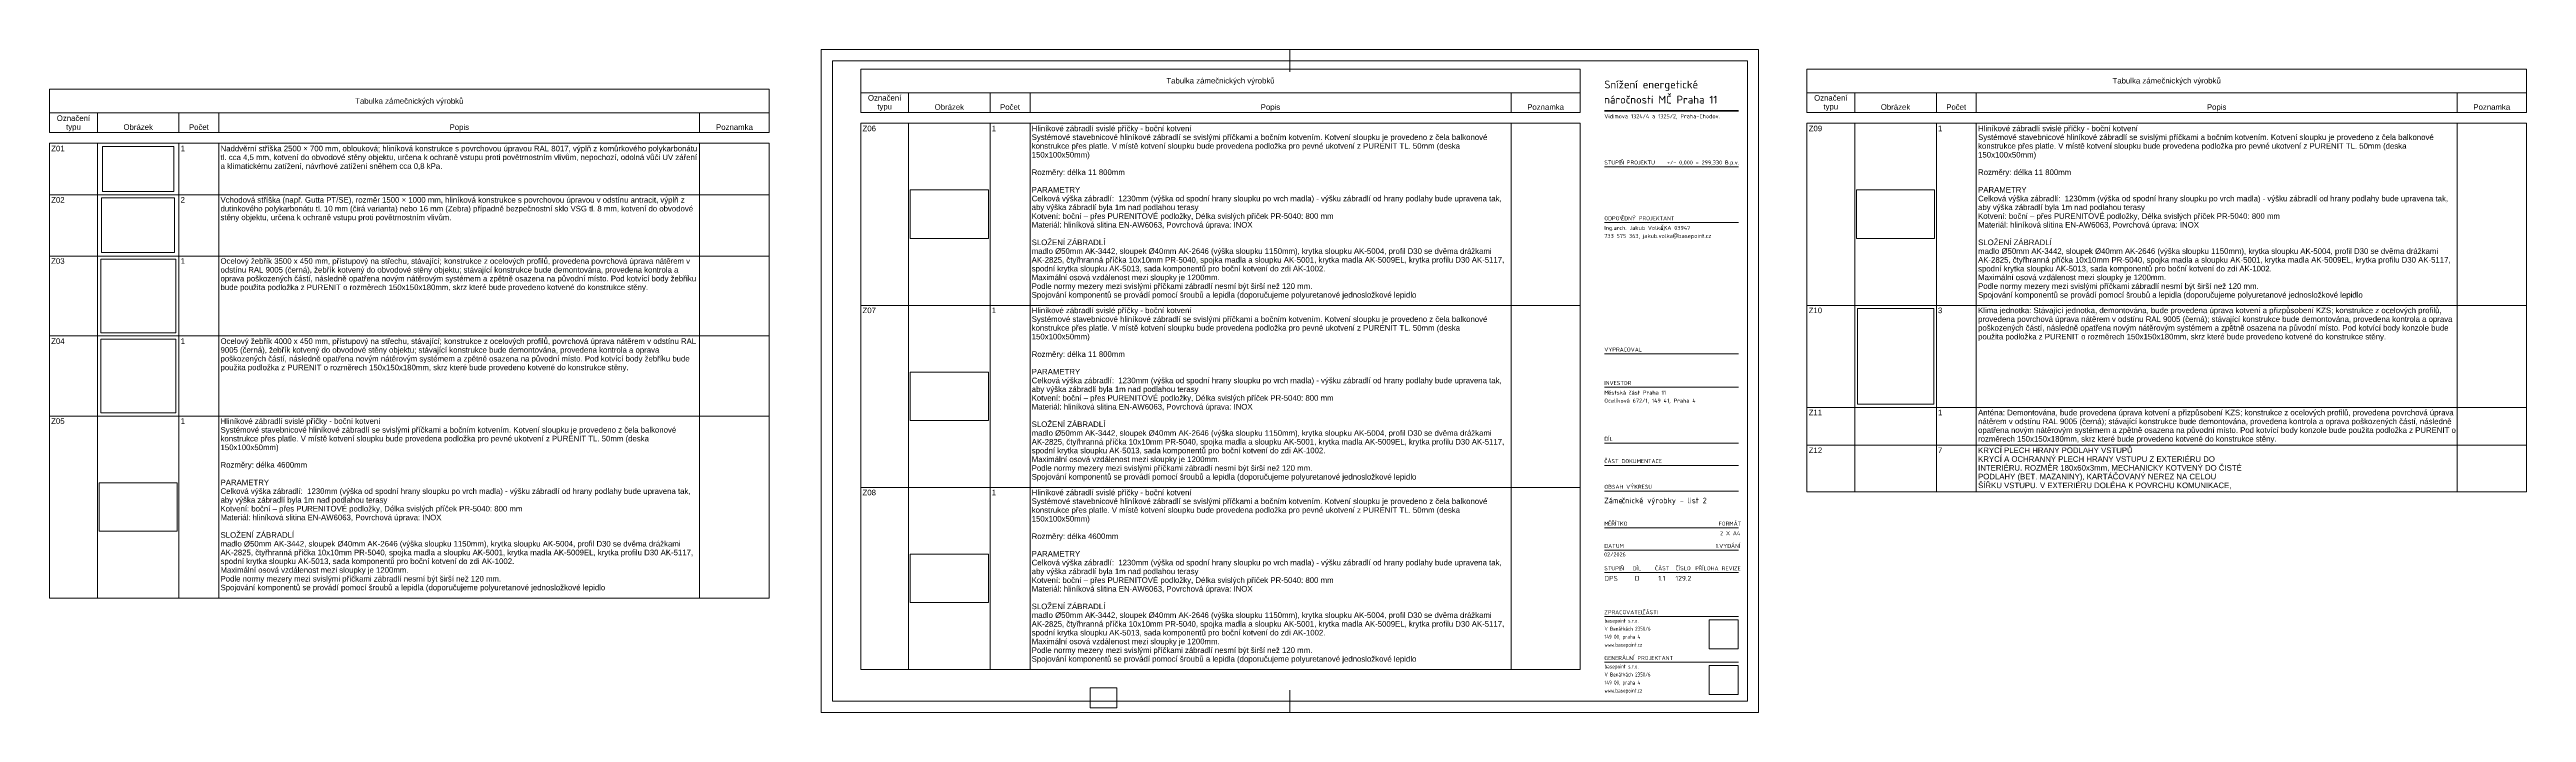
# Paper-space layout 'Layout1' of a CAD drawing. Header units: millimetres. Extents: x -466 to 644, y -2 to 295.
import ezdxf

# ---------------------------------------------------------------- set-up
doc = ezdxf.new("R2010")
doc.units = ezdxf.units.MM
for name, color, linetype, lineweight in [('A-ANNO-NOTE', 131, 'Continuous', 9), ('A-DETL-THIN', 151, 'Continuous', 9), ('G-ANNO-SCHD', 231, 'Continuous', 9), ('G-ANNO-TTLB', 6, 'Continuous', 9), ('G-ANNO-TTLB-WIDE', 214, 'Continuous', 50)]:
    doc.layers.add(name, color=color, linetype=linetype, lineweight=lineweight)
doc.styles.add('Arial', font='arial.ttf', dxfattribs={"height": 2.5})
doc.styles.add('ISOCPEUR', font='isocpeur.ttf', dxfattribs={"height": 1.8})
doc.styles.add('ISOCPEUR_1', font='isocpeur.ttf', dxfattribs={"width": 0.75, "height": 1.8})
doc.styles.add('ISOCPEUR_2', font='isocpeur.ttf', dxfattribs={"height": 2.5})
doc.styles.add('ISOCPEUR_3', font='isocpeur.ttf', dxfattribs={"height": 2.2})
doc.styles.add('ISOCPEUR_B', font='', dxfattribs={"height": 3.5})
doc.styles.add('ISOCPEUR_B_1', font='', dxfattribs={"width": 0.75, "height": 1.8})
doc.styles.get('ISOCPEUR_B').set_extended_font_data('ISOCPEUR', bold=True)
doc.styles.get('ISOCPEUR_B_1').set_extended_font_data('ISOCPEUR', bold=True)
picture_1 = doc.add_image_def('image1.png', size_in_pixel=(511, 511))
picture_2 = doc.add_image_def('image2.jpg', size_in_pixel=(2480, 1536))
picture_3 = doc.add_image_def('image3.png', size_in_pixel=(497, 488))
picture_4 = doc.add_image_def('image4.jpg', size_in_pixel=(1170, 878))
picture_5 = doc.add_image_def('image5.png', size_in_pixel=(1017, 642))
picture_6 = doc.add_image_def('image6.png', size_in_pixel=(532, 667))

# ---------------------------------------------------------------- blocks, each defined once
blk = doc.blocks.new('00_BP_ROZP_KOD_velka_rvt22 - PL_ROZPISKA_21-298807-Zámečnické výrobky - list 2')
at = {"layer": 'A-ANNO-NOTE'}
for p, q in [((-120.5, 295), (-120.5, 285)), ((-120.5, 295), (-120.5, 285)), ((-120.5, 295), (-110.5, 295)), ((-120.5, 295), (-110.5, 295)), ((89.5, 295), (89.5, 285)), ((299.5, 295), (289.5, 295)), ((299.5, 295), (289.5, 295)), ((299.5, 295), (299.5, 285)), ((-120.5, -2), (-120.5, 8)), ((-120.5, -2), (-120.5, 8)), ((89.5, -2), (89.5, 8)), ((299.5, -2), (299.5, 8)), ((-120.5, -2), (-110.5, -2)), ((299.5, -2), (289.5, -2))]:
    blk.add_line(p, q, dxfattribs=at)
at = {"layer": 'G-ANNO-TTLB'}
for p, q in [((299.5, 295), (-120.5, 295)), ((-120.5, 295), (-120.5, -2)), ((-115.5, 290), (-115.5, 3)), ((294.5, 290), (-115.5, 290)), ((294.5, 3), (294.5, 290)), ((299.5, -2), (299.5, 295)), ((290.5, 242.5), (230.5, 242.5)), ((290.5, 217.5), (230.5, 217.5)), ((290.5, 158.7), (230.5, 158.7)), ((290.5, 143.7), (230.5, 143.7)), ((290.5, 118.7), (230.5, 118.7)), ((290.5, 118.7), (230.5, 118.7)), ((290.5, 108.7), (230.5, 108.7)), ((290.5, 97.2), (230.5, 97.2)), ((290.5, 80.7), (230.5, 80.7)), ((290.5, 70.7), (230.5, 70.7)), ((290.5, 60.7), (230.5, 60.7)), ((290.5, 41), (230.5, 41)), ((290.5, 20.5), (230.5, 20.5)), ((-115.5, 3), (294.5, 3)), ((-120.5, -2), (299.5, -2))]:
    blk.add_line(p, q, dxfattribs=at)
at = {"layer": 'G-ANNO-TTLB-WIDE'}
blk.add_line((290.5, 267.5), (230.5, 267.5), dxfattribs=at)
at = {"layer": 'G-ANNO-TTLB', "attachment_point": 1}
for s, insert, char_height, width, style in [('Snížení energetické ', (230.4, 281.1), 3.5, 56.118, 'ISOCPEUR_B'), ('ná', (230.4, 274.3), 3.5, 6.093, 'ISOCPEUR_B'), ('ročnosti MČ Praha 11', (235.4, 274.3), 3.5, 56.198, 'ISOCPEUR_B'), ('Vidimova 1324/4 a 1325/2, Praha-Chodov.', (230.4, 266), 1.8, 56.118, 'ISOCPEUR'), ('STUPE', (230.4, 245.3), 1.8, 8.578, 'ISOCPEUR'), ('Ň PROJEKTU', (237.5, 245.3), 1.8, 16.595, 'ISOCPEUR'), ('+/- 0,000 = 299,330 B.p.v.', (258.5, 245.3), 1.8, 35.114, 'ISOCPEUR'), ('733 575 363, jakub.volka@basepoint.cz', (230.4, 212.4), 1.8, 51.549, 'ISOCPEUR'), ('ODPOV', (230.4, 220.3), 1.8, 9.059, 'ISOCPEUR'), ('Ing.arch. Jakub Volka, ', (230.4, 216), 1.8, 30.544, 'ISOCPEUR'), ('ĚDNÝ PROJEKTANT', (237.9, 220.3), 1.8, 25.654, 'ISOCPEUR'), ('ČKA 03947', (255.6, 216), 1.8, 14.511, 'ISOCPEUR'), ('VYPRACOVAL', (230.4, 161.5), 1.8, 18.359, 'ISOCPEUR'), ('INVESTOR', (230.4, 146.5), 1.8, 12.987, 'ISOCPEUR'), ('\\fISOCPEUR|b0|i0|c238|p34|;M', (230.4, 142.2), 1.8, 2.004, 'ISOCPEUR'), ('Ocelíková 672/1, 149 41, Praha 4', (230.4, 138.6), 1.8, 45.135, 'ISOCPEUR'), ('ěstská část Praha 11', (232.1, 142.2), 1.8, 28.781, 'ISOCPEUR'), ('DÍL', (230.4, 121.5), 1.8, 4.409, 'ISOCPEUR'), ('ČÁST DOKUMENTACE', (230.4, 111.5), 1.8, 27.578, 'ISOCPEUR'), ('OBSAH VÝKRESU', (230.4, 100), 1.8, 23.008, 'ISOCPEUR'), ('\\fISOCPEUR|b0|i0|c238|p34|;M', (230.4, 83.5), 1.8, 2.004, 'ISOCPEUR'), ('ĚŘÍTKO', (232.1, 83.5), 1.8, 9.7, 'ISOCPEUR'), ('FORMÁT', (281.6, 83.5), 1.8, 10.823, 'ISOCPEUR'), ('2 X A4', (282.3, 79.2), 1.8, 10.021, 'ISOCPEUR'), ('02/2026', (230.3, 69.7), 1.8, 10.662, 'ISOCPEUR'), ('DATUM', (230.4, 73.5), 1.8, 9.3, 'ISOCPEUR'), ('1.VYDÁNÍ', (280.3, 73.5), 1.8, 12.426, 'ISOCPEUR'), ('STUPE', (230.4, 63.5), 1.8, 8.578, 'ISOCPEUR'), ('\\fISOCPEUR|b0|i0|c238|p34|;Ň', (237.5, 63.5), 1.8, 1.764, 'ISOCPEUR'), ('DÍL', (243.2, 63.5), 1.8, 4.409, 'ISOCPEUR'), ('ČÁST', (253.1, 63.5), 1.8, 7.055, 'ISOCPEUR'), ('ČÍSLO', (262.3, 63.5), 1.8, 7.696, 'ISOCPEUR'), ('\\fISOCPEUR|b0|i0|c238|p34|;P', (271.2, 63.5), 1.8, 1.764, 'ISOCPEUR'), ('ŘÍLOHA', (272.6, 63.5), 1.8, 9.941, 'ISOCPEUR'), ('REVIZE', (283, 63.5), 1.8, 9.219, 'ISOCPEUR'), ('ZPRACOVATEL ', (230.4, 43.8), 1.8, 20.764, 'ISOCPEUR'), ('basepoint s.r.o.', (230.5, 40), 1.8, 16.234, 'ISOCPEUR_B_1'), ('V Benátkách 2350/6', (230.5, 36.4), 1.8, 20.623, 'ISOCPEUR_1'), ('ČÁSTI', (247.5, 43.8), 1.8, 7.696, 'ISOCPEUR'), ('149 00, praha 4', (230.5, 32.8), 1.8, 16.174, 'ISOCPEUR_1'), ('www.basepoint.cz', (230.5, 29.2), 1.8, 17.136, 'ISOCPEUR_1'), ('GENERÁLNÍ PROJEKTANT', (230.4, 23.3), 1.8, 33.35, 'ISOCPEUR'), ('149 00, praha 4', (230.5, 12.3), 1.8, 16.174, 'ISOCPEUR_1'), ('basepoint s.r.o.', (230.5, 19.5), 1.8, 16.234, 'ISOCPEUR_B_1'), ('V Benátkách 2350/6', (230.5, 15.9), 1.8, 20.623, 'ISOCPEUR_1'), ('www.basepoint.cz', (230.5, 8.7), 1.8, 17.136, 'ISOCPEUR_1')]:
    blk.add_mtext(s, dxfattribs=dict(at, insert=insert, char_height=char_height, width=width, style=style))
at = {"layer": 'G-ANNO-TTLB'}
image = blk.add_image(picture_1, insert=(277.4, 26.5), size_in_units=(13, 13), dxfattribs=at)
image.dxf.flags = 7
image = blk.add_image(picture_1, insert=(277.4, 6), size_in_units=(13, 13), dxfattribs=at)
image.dxf.flags = 7

psp = doc.layouts.get("Layout1")

# ---------------------------------------------------------------- linework, layer by layer
at = {"layer": 'A-DETL-THIN'}
for p, q in [((-102.8, 286.2), (-102.8, 275.6)), ((219.6, 286.2), (-102.8, 286.2)), ((219.6, 275.6), (219.6, 286.2)), ((321.2, 286.2), (321.2, 275.6)), ((643.6, 286.2), (321.2, 286.2)), ((643.6, 275.6), (643.6, 286.2)), ((-466.3, 277.2), (-466.3, 266.6)), ((-143.9, 277.2), (-466.3, 277.2)), ((-466.3, 266.6), (-466.3, 257.8)), ((-466.3, 266.6), (-143.9, 266.6)), ((-444.9, 266.6), (-444.9, 257.8)), ((-408.4, 266.6), (-408.4, 257.8)), ((-390.5, 266.6), (-390.5, 257.8)), ((-175, 266.6), (-175, 257.8)), ((-143.9, 266.6), (-143.9, 277.2)), ((-143.9, 266.6), (-143.9, 257.8)), ((-102.8, 275.6), (-102.8, 266.8)), ((-102.8, 275.6), (219.6, 275.6)), ((-81.4, 266.8), (-102.8, 266.8)), ((-81.4, 275.6), (-81.4, 266.8)), ((-44.8, 266.8), (-81.4, 266.8)), ((-44.8, 275.6), (-44.8, 266.8)), ((-26.9, 266.8), (-44.8, 266.8)), ((-26.9, 275.6), (-26.9, 266.8)), ((188.6, 266.8), (-26.9, 266.8)), ((188.6, 275.6), (188.6, 266.8)), ((219.6, 266.8), (188.6, 266.8)), ((219.6, 275.6), (219.6, 266.8)), ((321.2, 275.6), (321.2, 266.8)), ((321.2, 275.6), (643.6, 275.6)), ((342.7, 266.8), (321.2, 266.8)), ((342.7, 275.6), (342.7, 266.8)), ((379.2, 266.8), (342.7, 266.8)), ((379.2, 275.6), (379.2, 266.8)), ((397.1, 266.8), (379.2, 266.8)), ((397.1, 275.6), (397.1, 266.8)), ((612.6, 266.8), (397.1, 266.8)), ((612.6, 275.6), (612.6, 266.8)), ((643.6, 266.8), (612.6, 266.8)), ((643.6, 275.6), (643.6, 266.8)), ((-444.9, 257.8), (-466.3, 257.8)), ((-408.4, 257.8), (-444.9, 257.8)), ((-390.5, 257.8), (-408.4, 257.8)), ((-175, 257.8), (-390.5, 257.8)), ((-143.9, 257.8), (-175, 257.8)), ((-81.4, 262), (-102.8, 262)), ((-102.8, 262), (-102.8, 180.4)), ((-44.8, 262), (-81.4, 262)), ((-81.4, 262), (-81.4, 180.4)), ((-26.9, 262), (-44.8, 262)), ((-44.8, 262), (-44.8, 180.4)), ((188.6, 262), (-26.9, 262)), ((-26.9, 262), (-26.9, 180.4)), ((219.6, 262), (188.6, 262)), ((188.6, 262), (188.6, 180.4)), ((219.6, 262), (219.6, 180.4)), ((342.7, 262), (321.2, 262)), ((321.2, 262), (321.2, 180.4)), ((379.2, 262), (342.7, 262)), ((342.7, 262), (342.7, 180.4)), ((397.1, 262), (379.2, 262)), ((379.2, 262), (379.2, 180.4)), ((612.6, 262), (397.1, 262)), ((397.1, 262), (397.1, 180.4)), ((643.6, 262), (612.6, 262)), ((612.6, 262), (612.6, 180.4)), ((643.6, 262), (643.6, 180.4)), ((-444.9, 253), (-466.3, 253)), ((-466.3, 253), (-466.3, 229.9)), ((-408.4, 253), (-444.9, 253)), ((-444.9, 253), (-444.9, 229.9)), ((-390.5, 253), (-408.4, 253)), ((-408.4, 253), (-408.4, 229.9)), ((-175, 253), (-390.5, 253)), ((-390.5, 253), (-390.5, 229.9)), ((-143.9, 253), (-175, 253)), ((-175, 253), (-175, 229.9)), ((-143.9, 253), (-143.9, 229.9)), ((-444.9, 229.9), (-466.3, 229.9)), ((-466.3, 229.9), (-466.3, 202.5)), ((-408.4, 229.9), (-444.9, 229.9)), ((-444.9, 229.9), (-444.9, 202.5)), ((-390.5, 229.9), (-408.4, 229.9)), ((-408.4, 229.9), (-408.4, 202.5)), ((-175, 229.9), (-390.5, 229.9)), ((-390.5, 229.9), (-390.5, 202.5)), ((-143.9, 229.9), (-175, 229.9)), ((-175, 229.9), (-175, 202.5)), ((-143.9, 229.9), (-143.9, 202.5)), ((-444.9, 202.5), (-466.3, 202.5)), ((-466.3, 202.5), (-466.3, 166.7)), ((-408.4, 202.5), (-444.9, 202.5)), ((-444.9, 202.5), (-444.9, 166.7)), ((-390.5, 202.5), (-408.4, 202.5)), ((-408.4, 202.5), (-408.4, 166.7)), ((-175, 202.5), (-390.5, 202.5)), ((-390.5, 202.5), (-390.5, 166.7)), ((-143.9, 202.5), (-175, 202.5)), ((-175, 202.5), (-175, 166.7)), ((-143.9, 202.5), (-143.9, 166.7)), ((-81.4, 180.4), (-102.8, 180.4)), ((-102.8, 180.4), (-102.8, 98.8)), ((-44.8, 180.4), (-81.4, 180.4)), ((-81.4, 180.4), (-81.4, 98.8)), ((-26.9, 180.4), (-44.8, 180.4)), ((-44.8, 180.4), (-44.8, 98.8)), ((188.6, 180.4), (-26.9, 180.4)), ((-26.9, 180.4), (-26.9, 98.8)), ((219.6, 180.4), (188.6, 180.4)), ((188.6, 180.4), (188.6, 98.8)), ((219.6, 180.4), (219.6, 98.8)), ((342.7, 180.4), (321.2, 180.4)), ((321.2, 180.4), (321.2, 134.6)), ((379.2, 180.4), (342.7, 180.4)), ((342.7, 180.4), (342.7, 134.6)), ((397.1, 180.4), (379.2, 180.4)), ((379.2, 180.4), (379.2, 134.6)), ((612.6, 180.4), (397.1, 180.4)), ((397.1, 180.4), (397.1, 134.6)), ((643.6, 180.4), (612.6, 180.4)), ((612.6, 180.4), (612.6, 134.6)), ((643.6, 180.4), (643.6, 134.6)), ((-444.9, 166.7), (-466.3, 166.7)), ((-466.3, 166.7), (-466.3, 130.8)), ((-408.4, 166.7), (-444.9, 166.7)), ((-444.9, 166.7), (-444.9, 130.8)), ((-390.5, 166.7), (-408.4, 166.7)), ((-408.4, 166.7), (-408.4, 130.8)), ((-175, 166.7), (-390.5, 166.7)), ((-390.5, 166.7), (-390.5, 130.8)), ((-143.9, 166.7), (-175, 166.7)), ((-175, 166.7), (-175, 130.8)), ((-143.9, 166.7), (-143.9, 130.8)), ((342.7, 134.6), (321.2, 134.6)), ((321.2, 134.6), (321.2, 117.7)), ((379.2, 134.6), (342.7, 134.6)), ((342.7, 134.6), (342.7, 117.7)), ((397.1, 134.6), (379.2, 134.6)), ((379.2, 134.6), (379.2, 117.7)), ((612.6, 134.6), (397.1, 134.6)), ((397.1, 134.6), (397.1, 117.7)), ((643.6, 134.6), (612.6, 134.6)), ((612.6, 134.6), (612.6, 117.7)), ((643.6, 134.6), (643.6, 117.7)), ((-444.9, 130.8), (-466.3, 130.8)), ((-466.3, 130.8), (-466.3, 49.2)), ((-408.4, 130.8), (-444.9, 130.8)), ((-444.9, 130.8), (-444.9, 49.2)), ((-390.5, 130.8), (-408.4, 130.8)), ((-408.4, 130.8), (-408.4, 49.2)), ((-175, 130.8), (-390.5, 130.8)), ((-390.5, 130.8), (-390.5, 49.2)), ((-143.9, 130.8), (-175, 130.8)), ((-175, 130.8), (-175, 49.2)), ((-143.9, 130.8), (-143.9, 49.2)), ((342.7, 117.7), (321.2, 117.7)), ((321.2, 117.7), (321.2, 96.8)), ((379.2, 117.7), (342.7, 117.7)), ((342.7, 117.7), (342.7, 96.8)), ((397.1, 117.7), (379.2, 117.7)), ((379.2, 117.7), (379.2, 96.8)), ((612.6, 117.7), (397.1, 117.7)), ((397.1, 117.7), (397.1, 96.8)), ((643.6, 117.7), (612.6, 117.7)), ((612.6, 117.7), (612.6, 96.8)), ((643.6, 117.7), (643.6, 96.8)), ((-81.4, 98.8), (-102.8, 98.8)), ((-102.8, 98.8), (-102.8, 17.2)), ((-44.8, 98.8), (-81.4, 98.8)), ((-81.4, 98.8), (-81.4, 17.2)), ((-26.9, 98.8), (-44.8, 98.8)), ((-44.8, 98.8), (-44.8, 17.2)), ((188.6, 98.8), (-26.9, 98.8)), ((-26.9, 98.8), (-26.9, 17.2)), ((219.6, 98.8), (188.6, 98.8)), ((188.6, 98.8), (188.6, 17.2)), ((219.6, 98.8), (219.6, 17.2)), ((342.7, 96.8), (321.2, 96.8)), ((379.2, 96.8), (342.7, 96.8)), ((397.1, 96.8), (379.2, 96.8)), ((612.6, 96.8), (397.1, 96.8)), ((643.6, 96.8), (612.6, 96.8)), ((-444.9, 49.2), (-466.3, 49.2)), ((-408.4, 49.2), (-444.9, 49.2)), ((-390.5, 49.2), (-408.4, 49.2)), ((-175, 49.2), (-390.5, 49.2)), ((-143.9, 49.2), (-175, 49.2)), ((-81.4, 17.2), (-102.8, 17.2)), ((-44.8, 17.2), (-81.4, 17.2)), ((-26.9, 17.2), (-44.8, 17.2)), ((188.6, 17.2), (-26.9, 17.2)), ((219.6, 17.2), (188.6, 17.2))]:
    psp.add_line(p, q, dxfattribs=at)

# ---------------------------------------------------------------- block references
at = {"layer": 'G-ANNO-TTLB'}
psp.add_blockref('00_BP_ROZP_KOD_velka_rvt22 - PL_ROZPISKA_21-298807-Zámečnické výrobky - list 2', (0, 0), dxfattribs=at)

# ---------------------------------------------------------------- texts
at = {"layer": 'G-ANNO-SCHD', "char_height": 2.5, "line_spacing_factor": 0.941778, "style": 'Arial'}
for s, insert, width, attachment_point in [('Tabulka zámečnických výrobků', (58.4, 282.3), 57.971, 2), ('Tabulka zámečnických výrobků', (482.4, 282.3), 57.971, 2), ('Tabulka zámečnických výrobků', (-305.1, 273.2), 57.971, 2), ('Označení\\Ptypu', (-92.1, 274.6), 17.875, 2), ('Obrázek', (-63.1, 270.5), 15.763, 2), ('Počet', (-35.9, 270.5), 10.682, 2), ('Popis', (80.8, 270.5), 10.437, 2), ('Poznamka', (204.1, 270.5), 19.711, 2), ('Označení\\Ptypu', (331.9, 274.6), 17.875, 2), ('Obrázek', (360.9, 270.5), 15.763, 2), ('Počet', (388.1, 270.5), 10.682, 2), ('Popis', (504.8, 270.5), 10.437, 2), ('Poznamka', (628.1, 270.5), 19.711, 2), ('Označení\\Ptypu', (-455.6, 265.5), 17.875, 2), ('Obrázek', (-426.6, 261.5), 15.763, 2), ('Počet', (-399.4, 261.5), 10.682, 2), ('Popis', (-282.7, 261.5), 10.437, 2), ('Poznamka', (-159.4, 261.5), 19.711, 2), ('Z06', (-102, 260.9), 7.193, 1), ('\\fArial|b0|i0|c238|p34|;1', (-44.1, 260.9), 2.326, 1), ('Hliníkové zábradlí svislé příčky - boční kotvení\\PSystémové stavebnicové hliníkové zábradlí se svislými příčkami a bočním kotvením. Kotvení sloupku je provedeno z čela balkonové\\Pkonstrukce přes platle. V místě kotvení sloupku bude provedena podložka pro pevné ukotvení z PURENIT TL. 50mm (deska\\P150x100x50mm)\\P\\PRozměry: délka 11 800mm\\P\\PPARAMETRY\\PCelková výška zábradlí:  1230mm (výška od spodní hrany sloupku po vrch madla) - výšku zábradlí od hrany podlahy bude upravena tak,\\Paby výška zábradlí byla 1m nad podlahou terasy\\PKotvení: boční – přes PURENITOVÉ podložky, Délka svislých příček PR-5040: 800 mm\\PMateriál: hliníková slitina EN-AW6063, Povrchová úprava: INOX\\P\\PSLOŽENÍ ZÁBRADLÍ\\Pmadlo Ø50mm AK-3442, sloupek Ø40mm AK-2646 (výška sloupku 1150mm), krytka sloupku AK-5004, profil D30 se dvěma drážkami\\PAK-2825, čtyřhranná příčka 10x10mm PR-5040, spojka madla a sloupku AK-5001, krytka madla AK-5009EL, krytka profilu D30 AK-5117,\\Pspodní krytka sloupku AK-5013, sada komponentů pro boční kotvení do zdi AK-1002.\\PMaximální osová vzdálenost mezi sloupky je 1200mm.\\PPodle normy mezery mezi svislými příčkami zábradlí nesmí být širší než 120 mm.\\PSpojování komponentů se provádí pomocí šroubů a lepidla (doporučujeme polyuretanové jednosložkové lepidlo', (-26.2, 260.9), 252.818, 1), ('Z09', (322, 260.9), 7.193, 1), ('\\fArial|b0|i0|c238|p34|;1', (379.9, 260.9), 2.326, 1), ('Hliníkové zábradlí svislé příčky - boční kotvení\\PSystémové stavebnicové hliníkové zábradlí se svislými příčkami a bočním kotvením. Kotvení sloupku je provedeno z čela balkonové\\Pkonstrukce přes platle. V místě kotvení sloupku bude provedena podložka pro pevné ukotvení z PURENIT TL. 50mm (deska\\P150x100x50mm)\\P\\PRozměry: délka 11 800mm\\P\\PPARAMETRY\\PCelková výška zábradlí:  1230mm (výška od spodní hrany sloupku po vrch madla) - výšku zábradlí od hrany podlahy bude upravena tak,\\Paby výška zábradlí byla 1m nad podlahou terasy\\PKotvení: boční – přes PURENITOVÉ podložky, Délka svislých příček PR-5040: 800 mm\\PMateriál: hliníková slitina EN-AW6063, Povrchová úprava: INOX\\P\\PSLOŽENÍ ZÁBRADLÍ\\Pmadlo Ø50mm AK-3442, sloupek Ø40mm AK-2646 (výška sloupku 1150mm), krytka sloupku AK-5004, profil D30 se dvěma drážkami\\PAK-2825, čtyřhranná příčka 10x10mm PR-5040, spojka madla a sloupku AK-5001, krytka madla AK-5009EL, krytka profilu D30 AK-5117,\\Pspodní krytka sloupku AK-5013, sada komponentů pro boční kotvení do zdi AK-1002.\\PMaximální osová vzdálenost mezi sloupky je 1200mm.\\PPodle normy mezery mezi svislými příčkami zábradlí nesmí být širší než 120 mm.\\PSpojování komponentů se provádí pomocí šroubů a lepidla (doporučujeme polyuretanové jednosložkové lepidlo', (397.9, 260.9), 252.818, 1), ('Z01', (-465.6, 251.9), 7.193, 1), ('\\fArial|b0|i0|c238|p34|;1', (-407.6, 251.9), 2.326, 1), ('Naddvěrní stříška 2500 × 700 mm, oblouková; hliníková konstrukce s povrchovou úpravou RAL 8017, výplň z komůrkového polykarbonátu\\Ptl. cca 4,5 mm, kotvení do obvodové stěny objektu, určena k ochraně vstupu proti povětrnostním vlivům, nepochozí, odolná vůči UV záření\\Pa klimatickému zatížení, návrhové zatížení sněhem cca 0,8 kPa.', (-389.7, 251.9), 255.481, 1), ('Z02', (-465.6, 228.9), 7.193, 1), ('\\fArial|b0|i0|c238|p34|;2', (-407.6, 228.9), 2.326, 1), ('Vchodová stříška (např. Gutta PT/SE), rozměr 1500 × 1000 mm, hliníková konstrukce s povrchovou úpravou v odstínu antracit, výplň z\\Pdutinkového polykarbonátu tl. 10 mm (čirá varianta) nebo 16 mm (Zebra) případně bezpečnostní sklo VSG tl. 8 mm, kotvení do obvodové\\Pstěny objektu, určena k ochraně vstupu proti povětrnostním vlivům.', (-389.7, 228.9), 253.185, 1), ('Z03', (-465.6, 201.5), 7.193, 1), ('\\fArial|b0|i0|c238|p34|;1', (-407.6, 201.5), 2.326, 1), ('Ocelový žebřík 3500 x 450 mm, přístupový na střechu, stávající; konstrukce z ocelových profilů, provedena povrchová úprava nátěrem v\\Podstínu RAL 9005 (černá), žebřík kotvený do obvodové stěny objektu; stávající konstrukce bude demontována, provedena kontrola a\\Poprava poškozených částí, následně opatřena novým nátěrovým systémem a zpětně osazena na původní místo. Pod kotvící body žebříku\\Pbude použita podložka z PURENIT o rozměrech 150x150x180mm, skrz které bude provedeno kotvené do konstrukce stěny.', (-389.7, 201.5), 254.808, 1), ('Z07', (-102, 179.4), 7.193, 1), ('\\fArial|b0|i0|c238|p34|;1', (-44.1, 179.4), 2.326, 1), ('Hliníkové zábradlí svislé příčky - boční kotvení\\PSystémové stavebnicové hliníkové zábradlí se svislými příčkami a bočním kotvením. Kotvení sloupku je provedeno z čela balkonové\\Pkonstrukce přes platle. V místě kotvení sloupku bude provedena podložka pro pevné ukotvení z PURENIT TL. 50mm (deska\\P150x100x50mm)\\P\\PRozměry: délka 11 800mm\\P\\PPARAMETRY\\PCelková výška zábradlí:  1230mm (výška od spodní hrany sloupku po vrch madla) - výšku zábradlí od hrany podlahy bude upravena tak,\\Paby výška zábradlí byla 1m nad podlahou terasy\\PKotvení: boční – přes PURENITOVÉ podložky, Délka svislých příček PR-5040: 800 mm\\PMateriál: hliníková slitina EN-AW6063, Povrchová úprava: INOX\\P\\PSLOŽENÍ ZÁBRADLÍ\\Pmadlo Ø50mm AK-3442, sloupek Ø40mm AK-2646 (výška sloupku 1150mm), krytka sloupku AK-5004, profil D30 se dvěma drážkami\\PAK-2825, čtyřhranná příčka 10x10mm PR-5040, spojka madla a sloupku AK-5001, krytka madla AK-5009EL, krytka profilu D30 AK-5117,\\Pspodní krytka sloupku AK-5013, sada komponentů pro boční kotvení do zdi AK-1002.\\PMaximální osová vzdálenost mezi sloupky je 1200mm.\\PPodle normy mezery mezi svislými příčkami zábradlí nesmí být širší než 120 mm.\\PSpojování komponentů se provádí pomocí šroubů a lepidla (doporučujeme polyuretanové jednosložkové lepidlo', (-26.2, 179.4), 252.818, 1), ('Z10', (322, 179.4), 7.193, 1), ('\\fArial|b0|i0|c238|p34|;3', (379.9, 179.4), 2.326, 1), ('Klima jednotka: Stávající jednotka, demontována, bude provedena úprava kotvení a přizpůsobení KZS; konstrukce z ocelových profilů,\\Pprovedena povrchová úprava nátěrem v odstínu RAL 9005 (černá); stávající konstrukce bude demontována, provedena kontrola a oprava\\Ppoškozených částí, následně opatřena novým nátěrovým systémem a zpětně osazena na původní místo. Pod kotvící body konzole bude\\Ppoužita podložka z PURENIT o rozměrech 150x150x180mm, skrz které bude provedeno kotvené do konstrukce stěny.', (397.9, 179.4), 254.44, 1), ('Z04', (-465.6, 165.6), 7.193, 1), ('\\fArial|b0|i0|c238|p34|;1', (-407.6, 165.6), 2.326, 1), ('Ocelový žebřík 4000 x 450 mm, přístupový na střechu, stávající; konstrukce z ocelových profilů, povrchová úprava nátěrem v odstínu RAL\\P9005 (černá), žebřík kotvený do obvodové stěny objektu; stávající konstrukce bude demontována, provedena kontrola a oprava\\Ppoškozených částí, následně opatřena novým nátěrovým systémem a zpětně osazena na původní místo. Pod kotvící body žebříku bude\\Ppoužita podložka z PURENIT o rozměrech 150x150x180mm, skrz které bude provedeno kotvené do konstrukce stěny.', (-389.7, 165.6), 254.961, 1), ('Z11', (322, 133.6), 7.193, 1), ('\\fArial|b0|i0|c238|p34|;1', (379.9, 133.6), 2.326, 1), ('Anténa: Demontována, bude provedena úprava kotvení a přizpůsobení KZS; konstrukce z ocelových profilů, provedena povrchová úprava\\Pnátěrem v odstínu RAL 9005 (černá); stávající konstrukce bude demontována, provedena kontrola a oprava poškozených částí, následně\\Popatřena novým nátěrovým systémem a zpětně osazena na původní místo. Pod kotvící body konzole bude použita podložka z PURENIT o\\Prozměrech 150x150x180mm, skrz které bude provedeno kotvené do konstrukce stěny.', (397.9, 133.6), 255.91, 1), ('Z05', (-465.6, 129.8), 7.193, 1), ('\\fArial|b0|i0|c238|p34|;1', (-407.6, 129.8), 2.326, 1), ('Hliníkové zábradlí svislé příčky - boční kotvení\\PSystémové stavebnicové hliníkové zábradlí se svislými příčkami a bočním kotvením. Kotvení sloupku je provedeno z čela balkonové\\Pkonstrukce přes platle. V místě kotvení sloupku bude provedena podložka pro pevné ukotvení z PURENIT TL. 50mm (deska\\P150x100x50mm)\\P\\PRozměry: délka 4600mm\\P\\PPARAMETRY\\PCelková výška zábradlí:  1230mm (výška od spodní hrany sloupku po vrch madla) - výšku zábradlí od hrany podlahy bude upravena tak,\\Paby výška zábradlí byla 1m nad podlahou terasy\\PKotvení: boční – přes PURENITOVÉ podložky, Délka svislých příček PR-5040: 800 mm\\PMateriál: hliníková slitina EN-AW6063, Povrchová úprava: INOX\\P\\PSLOŽENÍ ZÁBRADLÍ\\Pmadlo Ø50mm AK-3442, sloupek Ø40mm AK-2646 (výška sloupku 1150mm), krytka sloupku AK-5004, profil D30 se dvěma drážkami\\PAK-2825, čtyřhranná příčka 10x10mm PR-5040, spojka madla a sloupku AK-5001, krytka madla AK-5009EL, krytka profilu D30 AK-5117,\\Pspodní krytka sloupku AK-5013, sada komponentů pro boční kotvení do zdi AK-1002.\\PMaximální osová vzdálenost mezi sloupky je 1200mm.\\PPodle normy mezery mezi svislými příčkami zábradlí nesmí být širší než 120 mm.\\PSpojování komponentů se provádí pomocí šroubů a lepidla (doporučujeme polyuretanové jednosložkové lepidlo', (-389.7, 129.8), 252.818, 1), ('Z12', (322, 116.7), 7.193, 1), ('\\fArial|b0|i0|c238|p34|;7', (379.9, 116.7), 2.326, 1), ('KRYCÍ PLECH HRANY PODLAHY VSTUPŮ\\PKRYCÍ A OCHRANNÝ PLECH HRANY VSTUPU Z EXTERIÉRU DO\\PINTERIÉRU. ROZMĚR 180x60x3mm, MECHANICKY KOTVENÝ DO ČISTÉ\\PPODLAHY (BET. MAZANINY), KARTÁČOVANÝ NEREZ NA CELOU\\PŠÍŘKU VSTUPU. V EXTERIÉRU DOLÉHA K POVRCHU KOMUNIKACE,', (397.9, 116.7), 140.948, 1), ('Z08', (-102, 97.8), 7.193, 1), ('\\fArial|b0|i0|c238|p34|;1', (-44.1, 97.8), 2.326, 1), ('Hliníkové zábradlí svislé příčky - boční kotvení\\PSystémové stavebnicové hliníkové zábradlí se svislými příčkami a bočním kotvením. Kotvení sloupku je provedeno z čela balkonové\\Pkonstrukce přes platle. V místě kotvení sloupku bude provedena podložka pro pevné ukotvení z PURENIT TL. 50mm (deska\\P150x100x50mm)\\P\\PRozměry: délka 4600mm\\P\\PPARAMETRY\\PCelková výška zábradlí:  1230mm (výška od spodní hrany sloupku po vrch madla) - výšku zábradlí od hrany podlahy bude upravena tak,\\Paby výška zábradlí byla 1m nad podlahou terasy\\PKotvení: boční – přes PURENITOVÉ podložky, Délka svislých příček PR-5040: 800 mm\\PMateriál: hliníková slitina EN-AW6063, Povrchová úprava: INOX\\P\\PSLOŽENÍ ZÁBRADLÍ\\Pmadlo Ø50mm AK-3442, sloupek Ø40mm AK-2646 (výška sloupku 1150mm), krytka sloupku AK-5004, profil D30 se dvěma drážkami\\PAK-2825, čtyřhranná příčka 10x10mm PR-5040, spojka madla a sloupku AK-5001, krytka madla AK-5009EL, krytka profilu D30 AK-5117,\\Pspodní krytka sloupku AK-5013, sada komponentů pro boční kotvení do zdi AK-1002.\\PMaximální osová vzdálenost mezi sloupky je 1200mm.\\PPodle normy mezery mezi svislými příčkami zábradlí nesmí být širší než 120 mm.\\PSpojování komponentů se provádí pomocí šroubů a lepidla (doporučujeme polyuretanové jednosložkové lepidlo', (-26.2, 97.8), 252.818, 1)]:
    psp.add_mtext(s, dxfattribs=dict(at, insert=insert, width=width, attachment_point=attachment_point))
at = {"layer": 'G-ANNO-TTLB', "attachment_point": 1}
for s, insert, char_height, width, style in [('Záme', (230.3, 94.2), 2.5, 9.46, 'ISOCPEUR_2'), ('čnické výrobky - list 2', (238.2, 94.2), 2.5, 43.692, 'ISOCPEUR_2'), ('DPS', (230.4, 59.2), 2.2, 6.253, 'ISOCPEUR_3'), ('\\fISOCPEUR|b0|i0|c238|p34|;D', (244.1, 59.2), 2.2, 2.084, 'ISOCPEUR_3'), ('1.1', (254.6, 59.2), 2.2, 3.367, 'ISOCPEUR_3'), ('129.2', (262.3, 59.2), 2.2, 7.616, 'ISOCPEUR_3')]:
    psp.add_mtext(s, dxfattribs=dict(at, insert=insert, char_height=char_height, width=width, style=style))

# ---------------------------------------------------------------- pictures from other files: only their frames are drawn
at = {"layer": 'A-DETL-THIN'}
image = psp.add_image(picture_5, insert=(-442.6, 231.4), size_in_units=(32, 20.2), dxfattribs=at)
image.dxf.flags = 7
image = psp.add_image(picture_4, insert=(-443, 204), size_in_units=(32.7, 24.5), dxfattribs=at)
image.dxf.flags = 7
image = psp.add_image(picture_2, insert=(-80.6, 210.4), size_in_units=(35, 21.7), dxfattribs=at)
image.dxf.flags = 7
image = psp.add_image(picture_2, insert=(343.4, 210.4), size_in_units=(35, 21.7), dxfattribs=at)
image.dxf.flags = 7
image = psp.add_image(picture_3, insert=(-443.4, 168.1), size_in_units=(33.6, 33), dxfattribs=at)
image.dxf.flags = 7
image = psp.add_image(picture_6, insert=(343.8, 136.1), size_in_units=(34.2, 42.9), dxfattribs=at)
image.dxf.flags = 7
image = psp.add_image(picture_3, insert=(-443.4, 132.3), size_in_units=(33.6, 33), dxfattribs=at)
image.dxf.flags = 7
image = psp.add_image(picture_2, insert=(-80.6, 128.8), size_in_units=(35, 21.7), dxfattribs=at)
image.dxf.flags = 7
image = psp.add_image(picture_2, insert=(-444.1, 79.2), size_in_units=(35, 21.7), dxfattribs=at)
image.dxf.flags = 7
image = psp.add_image(picture_2, insert=(-80.6, 47.2), size_in_units=(35, 21.7), dxfattribs=at)
image.dxf.flags = 7

# ---------------------------------------------------------------- viewports
at = {"layer": '0'}
psp.add_viewport(center=(6, 4.5), size=(12, 9), view_center_point=(6, 4.5), view_height=12, dxfattribs=at)

doc.saveas('drawing.dxf')
